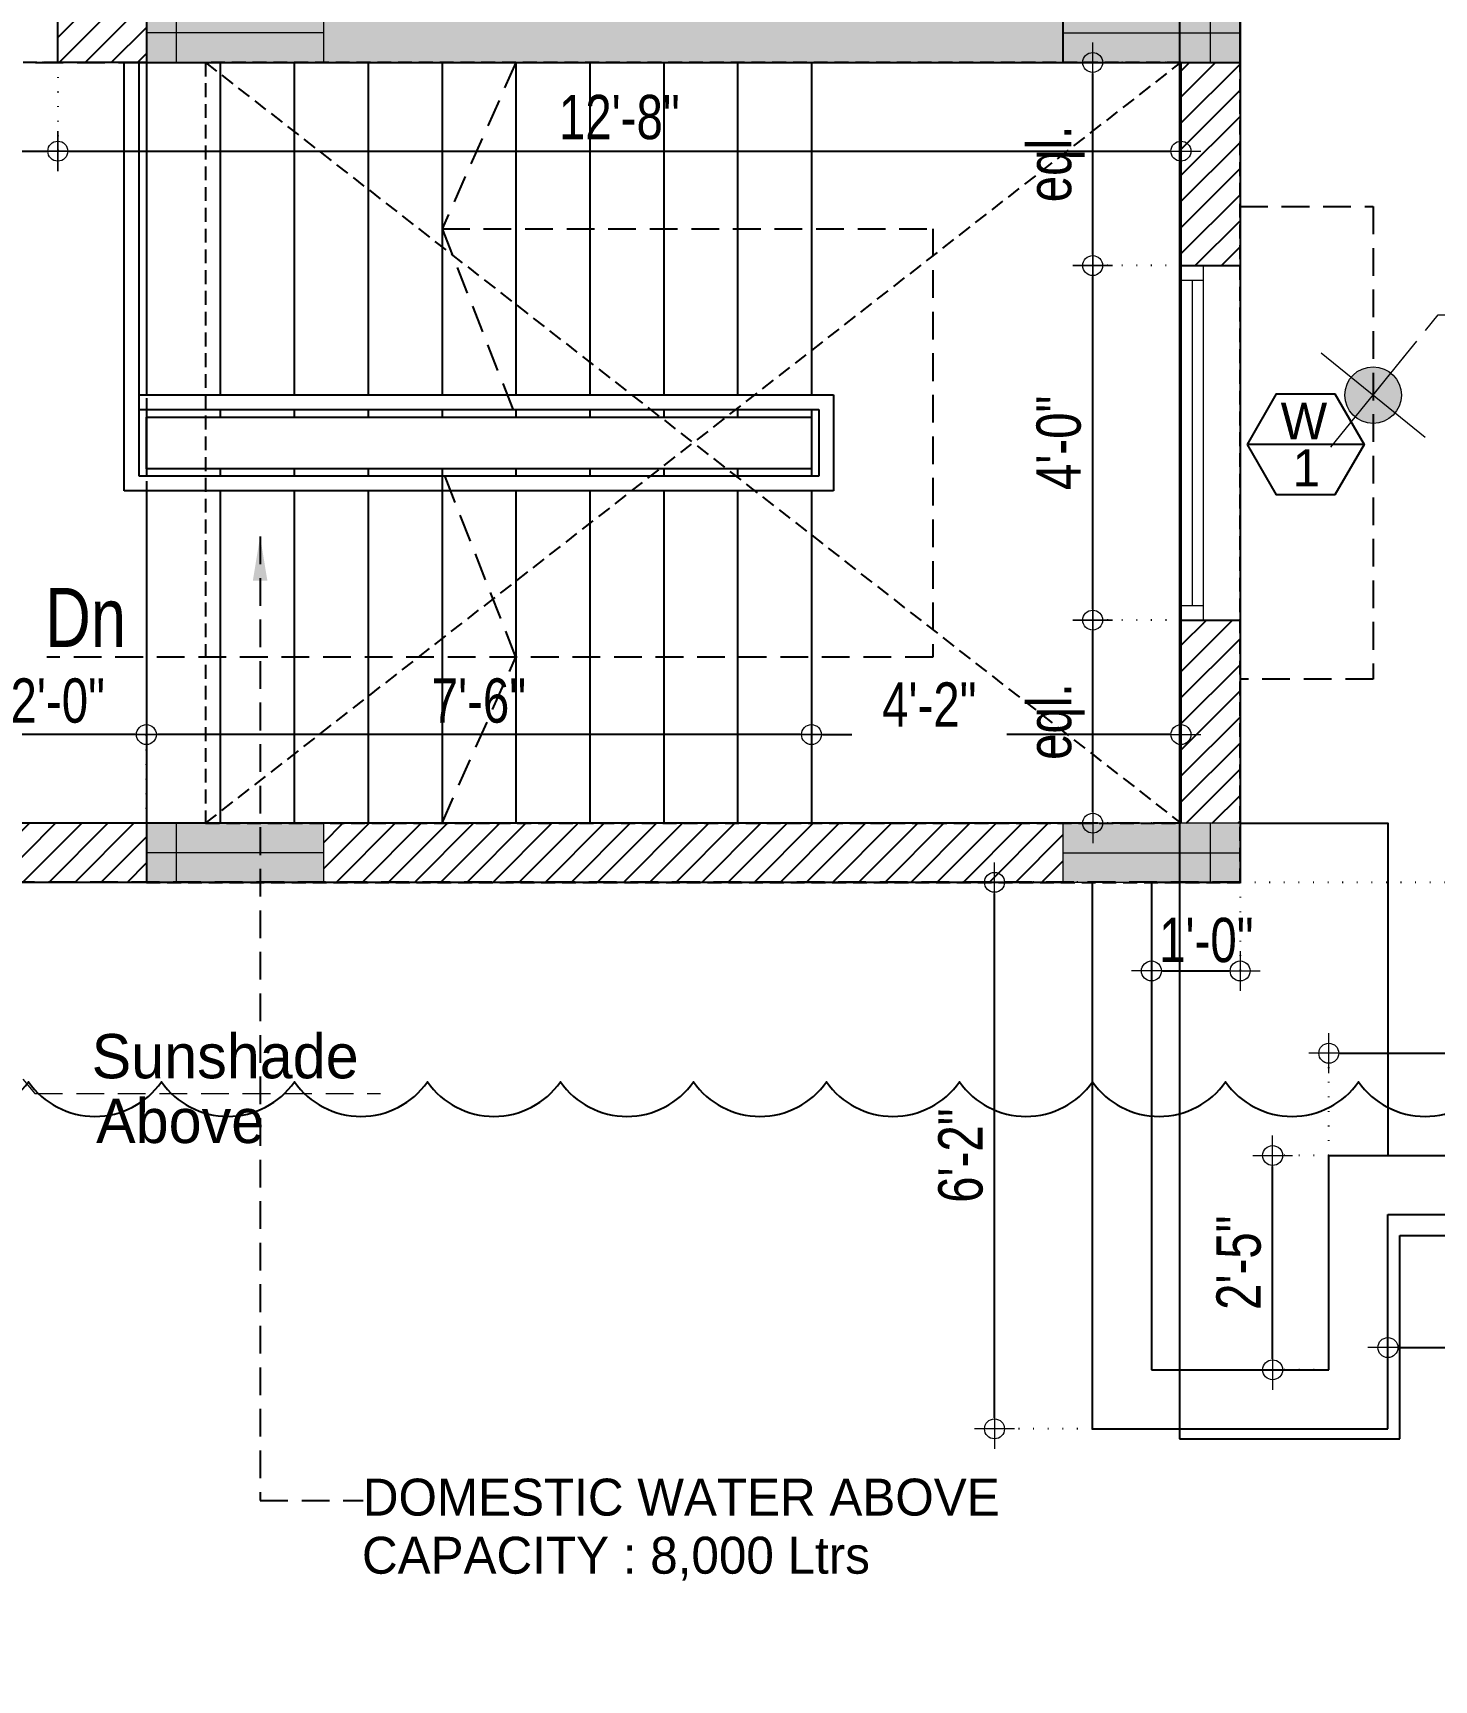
# Model space of a CAD drawing. Header units: inches. Extents: x 13 to 21264, y -72369 to -55.
# Drawn here: x 7118.3 to 7307.9, y -71373.6 to -71150.6 of the extents above; entities that cross this region are included whole.
import ezdxf

# ---------------------------------------------------------------- set-up
doc = ezdxf.new("R2010")
doc.units = ezdxf.units.IN
doc.header["$LTSCALE"] = 15
doc.header["$MEASUREMENT"] = 0
doc.header["$PDMODE"] = 34
for name, pattern in [('DASHED2', [0.375, 0.25, -0.125]), ('DOT2', [0.125, 0, -0.125]), ('HIDDEN', [0.375, 0.25, -0.125])]:
    doc.linetypes.add(name, pattern=pattern)
doc.layers.get('0').update_dxf_attribs({"linetype": 'CONTINUOUS', "lineweight": 13})
doc.layers.get('DEFPOINTS').update_dxf_attribs({"linetype": 'CONTINUOUS', "lineweight": 13})
for name, color, linetype, lineweight in [('AR-COL-TYP', 2, 'CONTINUOUS', 13), ('INNER DIM', 30, 'CONTINUOUS', 13), ('WIN', 152, 'CONTINUOUS', 13)]:
    doc.layers.add(name, color=color, linetype=linetype, lineweight=lineweight)
doc.layers.add('BOXTEXT', color=232, linetype='CONTINUOUS', true_color=0xbd005e)
doc.styles.add('My Style', font='', dxfattribs={"width": 0.8})
doc.styles.add('RD', font='', dxfattribs={"width": 0.8})
doc.styles.add('rob', font='')
doc.styles.add('RS', font='', dxfattribs={"width": 0.8})
doc.styles.get('My Style').set_extended_font_data('Century Gothic')
doc.styles.get('RD').set_extended_font_data('Century Gothic')
doc.styles.get('rob').set_extended_font_data('Century Gothic')
doc.styles.get('RS').set_extended_font_data('Century Gothic')
doc.dimstyles.new('SECTION DIM', dxfattribs={"dimscale": 0.6, "dimtxt": 9, "dimasz": 2, "dimexe": 0, "dimexo": 0, "dimgap": 1, "dimtad": 1, "dimzin": 3, "dimdsep": 46, "dimlunit": 4, "dimtxsty": 'RS', "dimblk1": 'CUT', "dimblk2": 'CUT', "dimsah": 1, "dimcen": 0, "dimclrd": 251, "dimclre": 21, "dimclrt": 4, "dimadec": 0, "dimazin": 0, "dimtfac": 1, "dimtix": 1, "dimtofl": 0, "dimtmove": 2, "dimatfit": 3, "dimfxl": 0, "dimtolj": 1, "dimtzin": 3, "dimarcsym": 0})
doc.dimstyles.new('Working Dim', dxfattribs={"dimtxt": 8, "dimasz": 1, "dimexe": 0.18, "dimexo": 0.0625, "dimgap": 2, "dimtad": 1, "dimdec": 1, "dimzin": 3, "dimdsep": 46, "dimlunit": 4, "dimtxsty": 'My Style', "dimblk": 'CUT', "dimcen": 0.09, "dimclrd": 250, "dimclre": 21, "dimclrt": 30, "dimadec": 0, "dimazin": 3, "dimtfac": 0.75, "dimtdec": 1, "dimtix": 1, "dimtofl": 0, "dimtmove": 0, "dimatfit": 3, "dimfxl": 1, "dimtolj": 1, "dimtzin": 0, "dimarcsym": 0})
doc.dimstyles.new('WORKING DIM-altura', dxfattribs={"dimscale": 0, "dimtxt": 6, "dimasz": 1.5, "dimexe": 0, "dimexo": 0, "dimgap": 2, "dimtad": 1, "dimzin": 3, "dimdsep": 46, "dimlunit": 4, "dimtxsty": 'RS', "dimblk1": 'CUT-15', "dimblk2": 'CUT-15', "dimsah": 1, "dimcen": 0, "dimclrd": 49, "dimclre": 109, "dimclrt": 41, "dimadec": 0, "dimazin": 0, "dimtfac": 0.75, "dimtix": 1, "dimtofl": 0, "dimtmove": 2, "dimatfit": 2, "dimldrblk": 'CUT-15', "dimfxl": 1, "dimtolj": 1, "dimtzin": 3, "dimlwd": -1, "dimlwe": -1, "dimarcsym": 0})
pattern_1 = [(45, (12408.4696, -1712.1522), (-1.76776695, 1.76776695), [])]

# ---------------------------------------------------------------- blocks, each defined once
blk = doc.blocks.new('*U21')
at = {"layer": 'WIN', "ltscale": 2}
for p, q in [((0, 0), (48, 0)), ((2, -5), (0, -5)), ((0, -5), (0, -8)), ((46, -5), (2, -5)), ((2, -8), (2, -5)), ((46, -6.5), (2, -6.5)), ((48, -5), (46, -5)), ((46, -5), (46, -8)), ((48, -8), (48, -5)), ((0, -8), (2, -8)), ((46, -8), (2, -8)), ((46, -8), (48, -8))]:
    blk.add_line(p, q, dxfattribs=at)
blk = doc.blocks.new('ty col')
at = {"layer": 'AR-COL-TYP'}
h = blk.add_hatch(color=250, dxfattribs=at)
h.dxf.hatch_style = 1
h.paths.add_polyline_path([(-4.02, -20), (3.98, -20), (3.98, 4), (-4.02, 4)])
at = {"layer": 'AR-COL-TYP', "color": 5}
for p, q in [((-0.02, 4, 0), (-0.02, -20, 0)), ((-4.02, -16, 0), (3.98, -16, 0))]:
    blk.add_line(p, q, dxfattribs=at)
at = {"layer": 'AR-COL-TYP', "elevation": 0}
blk.add_lwpolyline([(-4.02, -20), (3.98, -20), (3.98, 4), (-4.02, 4)], close=True, dxfattribs=at)
blk = doc.blocks.new('CUT-15')
h = blk.add_hatch(color=256)
h.dxf.hatch_style = 1
edge = h.paths.add_edge_path()
edge.add_arc((0, 0), 0.638, -180, 180)
for p, q in [((0, -1.509), (0, 1.509)), ((1.509, 0), (-1.509, 0))]:
    blk.add_line(p, q)
blk.add_circle((0, 0), 0.638)
blk = doc.blocks.new('CUT')
at = {"layer": 'INNER DIM', "color": 9}
blk.add_line((0, 1.8), (0, -1.8), dxfattribs=at)
at = {"layer": 'INNER DIM', "color": 8}
blk.add_line((-1.8, 0), (1.8, 0), dxfattribs=at)
at = {"layer": 'INNER DIM', "color": 9}
blk.add_circle((0, 0), 0.9, dxfattribs=at)
blk = doc.blocks.new('*D1207')
at = {"color": 21, "linetype": 'DOT2', "lineweight": -2, "transparency": 16777216}
for p, q in [((7223.61, -71234), (7223.61, -71245.63)), ((7273.61, -71234), (7273.61, -71245.63))]:
    blk.add_line(p, q, dxfattribs=at)
at = {"color": 0, "lineweight": -2, "transparency": 16777216}
for p, q in [((7225.11, -71245.63), (7229.07, -71245.63)), ((7272.11, -71245.63), (7250.05, -71245.63))]:
    blk.add_line(p, q, dxfattribs=at)
at = {"layer": 'DEFPOINTS', "color": 0, "transparency": 16777216}
for p in [(7223.61, -71234, -0.01), (7273.61, -71234, 0.01), (7273.61, -71245.63)]:
    blk.add_point(p, dxfattribs=at)
at = {"color": 0, "lineweight": -2, "transparency": 16777216, "xscale": 1.5, "yscale": 1.5, "zscale": 1.5, "rotation": 180}
blk.add_blockref('CUT', (7223.61, -71245.63), dxfattribs=at)
at = {"color": 0, "lineweight": -2, "transparency": 16777216, "xscale": 1.5, "yscale": 1.5, "zscale": 1.5}
blk.add_blockref('CUT', (7273.61, -71245.63), dxfattribs=at)
at = {"color": 0, "lineweight": -2, "transparency": 16777216, "insert": (7239.56, -71241.56), "char_height": 6, "attachment_point": 5, "style": 'RS'}
blk.add_mtext('\\A1;4\'-2"', dxfattribs=at)
blk = doc.blocks.new('*D1208')
at = {"color": 21, "linetype": 'DOT2', "lineweight": -2, "transparency": 16777216}
for p, q in [((7133.61, -71234), (7133.61, -71245.63)), ((7223.61, -71234), (7223.61, -71245.63))]:
    blk.add_line(p, q, dxfattribs=at)
at = {"color": 0, "lineweight": -2, "transparency": 16777216}
blk.add_line((7222.11, -71245.63), (7135.11, -71245.63), dxfattribs=at)
at = {"layer": 'DEFPOINTS', "color": 0, "transparency": 16777216}
for p in [(7133.61, -71234, -0.01), (7223.61, -71234, -0.01), (7133.61, -71245.63)]:
    blk.add_point(p, dxfattribs=at)
at = {"color": 0, "lineweight": -2, "transparency": 16777216, "xscale": 1.5, "yscale": 1.5, "zscale": 1.5, "rotation": 180}
blk.add_blockref('CUT', (7133.61, -71245.63), dxfattribs=at)
at = {"color": 0, "lineweight": -2, "transparency": 16777216, "xscale": 1.5, "yscale": 1.5, "zscale": 1.5}
blk.add_blockref('CUT', (7223.61, -71245.63), dxfattribs=at)
at = {"color": 0, "lineweight": -2, "transparency": 16777216, "insert": (7178.61, -71241.06), "char_height": 6, "attachment_point": 5, "style": 'RS'}
blk.add_mtext('\\A1;7\'-6"', dxfattribs=at)
blk = doc.blocks.new('*D1210')
at = {"color": 21, "linetype": 'DOT2', "lineweight": -2, "transparency": 16777216}
for p, q in [((7273.61, -71230.13), (7261.67, -71230.13)), ((7273.62, -71257.63), (7261.67, -71257.63))]:
    blk.add_line(p, q, dxfattribs=at)
at = {"color": 0, "lineweight": -2, "transparency": 16777216}
blk.add_line((7261.67, -71256.13), (7261.67, -71231.63), dxfattribs=at)
at = {"layer": 'DEFPOINTS', "color": 0, "transparency": 16777216}
for p in [(7261.67, -71230.13), (7273.61, -71230.13, 0.01), (7273.62, -71257.63, 0.01)]:
    blk.add_point(p, dxfattribs=at)
at = {"color": 0, "lineweight": -2, "transparency": 16777216, "xscale": 1.5, "yscale": 1.5, "zscale": 1.5}
for p, rotation in [((7261.67, -71230.13), 90), ((7261.67, -71257.63), 270)]:
    blk.add_blockref('CUT', p, dxfattribs=dict(at, rotation=rotation))
at = {"color": 0, "lineweight": -2, "transparency": 16777216, "insert": (7256.67, -71243.88), "char_height": 6, "attachment_point": 5, "rotation": 90, "style": 'RS'}
blk.add_mtext('\\A1;eql.', dxfattribs=at)
blk = doc.blocks.new('*D1211')
at = {"color": 21, "linetype": 'DOT2', "lineweight": -2, "transparency": 16777216}
for p, q in [((7273.61, -71154.63), (7261.67, -71154.63)), ((7273.61, -71182.13), (7261.67, -71182.13))]:
    blk.add_line(p, q, dxfattribs=at)
at = {"color": 0, "lineweight": -2, "transparency": 16777216}
blk.add_line((7261.67, -71180.63), (7261.67, -71156.13), dxfattribs=at)
at = {"layer": 'DEFPOINTS', "color": 0, "transparency": 16777216}
for p in [(7261.67, -71154.63), (7273.61, -71154.63, 0.01), (7273.61, -71182.13, 0.01)]:
    blk.add_point(p, dxfattribs=at)
at = {"color": 0, "lineweight": -2, "transparency": 16777216, "xscale": 1.5, "yscale": 1.5, "zscale": 1.5}
for p, rotation in [((7261.67, -71154.63), 90), ((7261.67, -71182.13), 270)]:
    blk.add_blockref('CUT', p, dxfattribs=dict(at, rotation=rotation))
at = {"color": 0, "lineweight": -2, "transparency": 16777216, "insert": (7256.67, -71168.38), "char_height": 6, "attachment_point": 5, "rotation": 90, "style": 'RS'}
blk.add_mtext('\\A1;eql.', dxfattribs=at)
blk = doc.blocks.new('*D1212')
at = {"color": 21, "linetype": 'DOT2', "lineweight": -2, "transparency": 16777216}
for p, q in [((7273.61, -71182.13), (7261.67, -71182.13)), ((7273.62, -71230.13), (7261.67, -71230.13))]:
    blk.add_line(p, q, dxfattribs=at)
at = {"color": 0, "lineweight": -2, "transparency": 16777216}
blk.add_line((7261.67, -71228.63), (7261.67, -71183.63), dxfattribs=at)
at = {"layer": 'DEFPOINTS', "color": 0, "transparency": 16777216}
for p in [(7261.67, -71182.13), (7273.61, -71182.13, 0.01), (7273.62, -71230.13, 0.01)]:
    blk.add_point(p, dxfattribs=at)
at = {"color": 0, "lineweight": -2, "transparency": 16777216, "xscale": 1.5, "yscale": 1.5, "zscale": 1.5}
for p, rotation in [((7261.67, -71182.13), 90), ((7261.67, -71230.13), 270)]:
    blk.add_blockref('CUT', p, dxfattribs=dict(at, rotation=rotation))
at = {"color": 0, "lineweight": -2, "transparency": 16777216, "insert": (7257.1, -71206.13), "char_height": 6, "attachment_point": 5, "rotation": 90, "style": 'RS'}
blk.add_mtext('\\A1;4\'-0"', dxfattribs=at)
blk = doc.blocks.new('*D1278')
at = {"color": 21, "linetype": 'DOT2', "lineweight": -2, "transparency": 16777216}
for p, q in [((7121.62, -71154.63), (7047.6, -71154.63)), ((7065.6, -71257.63), (7047.6, -71257.63))]:
    blk.add_line(p, q, dxfattribs=at)
at = {"color": 0, "lineweight": -2, "transparency": 16777216}
blk.add_line((7047.6, -71256.13), (7047.6, -71156.13), dxfattribs=at)
at = {"layer": 'DEFPOINTS', "color": 0, "transparency": 16777216}
for p in [(7047.6, -71154.63), (7121.62, -71154.63, 0.01), (7065.6, -71257.63, 0.01)]:
    blk.add_point(p, dxfattribs=at)
at = {"color": 0, "lineweight": -2, "transparency": 16777216, "xscale": 1.5, "yscale": 1.5, "zscale": 1.5}
for p, rotation in [((7047.6, -71154.63), 90), ((7047.6, -71257.63), 270)]:
    blk.add_blockref('CUT', p, dxfattribs=dict(at, rotation=rotation))
at = {"color": 0, "lineweight": -2, "transparency": 16777216, "insert": (7043.03, -71206.13), "char_height": 6, "attachment_point": 5, "rotation": 90, "style": 'RS'}
blk.add_mtext('\\A1;8\'-7"', dxfattribs=at)
blk = doc.blocks.new('*D1281')
at = {"color": 21, "linetype": 'DOT2', "lineweight": -2, "transparency": 16777216}
for p, q in [((7073.6, -71154.64), (7073.6, -71166.64)), ((7121.62, -71154.63), (7121.62, -71166.64))]:
    blk.add_line(p, q, dxfattribs=at)
at = {"color": 0, "lineweight": -2, "transparency": 16777216}
blk.add_line((7075.1, -71166.64), (7120.12, -71166.64), dxfattribs=at)
at = {"layer": 'DEFPOINTS', "color": 0, "transparency": 16777216}
for p in [(7073.6, -71154.64, 0.01), (7121.62, -71154.63, 0.01), (7121.62, -71166.64)]:
    blk.add_point(p, dxfattribs=at)
at = {"color": 0, "lineweight": -2, "transparency": 16777216, "xscale": 1.5, "yscale": 1.5, "zscale": 1.5, "rotation": 180}
blk.add_blockref('CUT', (7073.6, -71166.64), dxfattribs=at)
at = {"color": 0, "lineweight": -2, "transparency": 16777216, "xscale": 1.5, "yscale": 1.5, "zscale": 1.5}
blk.add_blockref('CUT', (7121.62, -71166.64), dxfattribs=at)
at = {"color": 0, "lineweight": -2, "transparency": 16777216, "insert": (7097.61, -71162.06), "char_height": 6, "attachment_point": 5, "style": 'RS'}
blk.add_mtext('\\A1;4\'-0"', dxfattribs=at)
blk = doc.blocks.new('*D1282')
at = {"color": 21, "linetype": 'DOT2', "lineweight": -2, "transparency": 16777216}
for p, q in [((7109.6, -71257.63), (7109.6, -71245.63)), ((7133.61, -71257.64), (7133.61, -71245.63))]:
    blk.add_line(p, q, dxfattribs=at)
at = {"color": 0, "lineweight": -2, "transparency": 16777216}
blk.add_line((7132.11, -71245.63), (7111.1, -71245.63), dxfattribs=at)
at = {"layer": 'DEFPOINTS', "color": 0, "transparency": 16777216}
for p in [(7109.6, -71245.63), (7109.6, -71257.63), (7133.61, -71257.64, 0.01)]:
    blk.add_point(p, dxfattribs=at)
at = {"color": 0, "lineweight": -2, "transparency": 16777216, "xscale": 1.5, "yscale": 1.5, "zscale": 1.5, "rotation": 180}
blk.add_blockref('CUT', (7109.6, -71245.63), dxfattribs=at)
at = {"color": 0, "lineweight": -2, "transparency": 16777216, "xscale": 1.5, "yscale": 1.5, "zscale": 1.5}
blk.add_blockref('CUT', (7133.61, -71245.63), dxfattribs=at)
at = {"color": 0, "lineweight": -2, "transparency": 16777216, "insert": (7121.61, -71241.06), "char_height": 6, "attachment_point": 5, "style": 'RS'}
blk.add_mtext('\\A1;2\'-0"', dxfattribs=at)
blk = doc.blocks.new('*D1283')
at = {"color": 21, "linetype": 'DOT2', "lineweight": -2, "transparency": 16777216}
for p, q in [((7121.62, -71154.63), (7121.62, -71166.64)), ((7273.61, -71154.64), (7273.61, -71166.64))]:
    blk.add_line(p, q, dxfattribs=at)
at = {"color": 0, "lineweight": -2, "transparency": 16777216}
blk.add_line((7123.12, -71166.64), (7272.11, -71166.64), dxfattribs=at)
at = {"layer": 'DEFPOINTS', "color": 0, "transparency": 16777216}
for p in [(7121.62, -71154.63, 0.01), (7273.61, -71154.64, 0.02), (7273.61, -71166.64)]:
    blk.add_point(p, dxfattribs=at)
at = {"color": 0, "lineweight": -2, "transparency": 16777216, "xscale": 1.5, "yscale": 1.5, "zscale": 1.5, "rotation": 180}
blk.add_blockref('CUT', (7121.62, -71166.64), dxfattribs=at)
at = {"color": 0, "lineweight": -2, "transparency": 16777216, "xscale": 1.5, "yscale": 1.5, "zscale": 1.5}
blk.add_blockref('CUT', (7273.61, -71166.64), dxfattribs=at)
at = {"color": 0, "lineweight": -2, "transparency": 16777216, "insert": (7197.61, -71162.06), "char_height": 6, "attachment_point": 5, "style": 'RS'}
blk.add_mtext('\\A1;12\'-8"', dxfattribs=at)
blk = doc.blocks.new('*D1311')
at = {"color": 21, "linetype": 'DOT2', "lineweight": -2, "transparency": 16777216}
for p, q in [((7269.62, -71265.63), (7269.62, -71277.63)), ((7281.62, -71265.63), (7281.62, -71277.63))]:
    blk.add_line(p, q, dxfattribs=at)
at = {"color": 0, "lineweight": -2, "transparency": 16777216}
blk.add_line((7271.12, -71277.63), (7280.12, -71277.63), dxfattribs=at)
at = {"layer": 'DEFPOINTS', "color": 0, "transparency": 16777216}
for p in [(7269.62, -71265.63, 0.01), (7281.62, -71265.63, 0.01), (7281.62, -71277.63)]:
    blk.add_point(p, dxfattribs=at)
at = {"color": 0, "lineweight": -2, "transparency": 16777216, "xscale": 1.5, "yscale": 1.5, "zscale": 1.5, "rotation": 180}
blk.add_blockref('CUT', (7269.62, -71277.63), dxfattribs=at)
at = {"color": 0, "lineweight": -2, "transparency": 16777216, "xscale": 1.5, "yscale": 1.5, "zscale": 1.5}
blk.add_blockref('CUT', (7281.62, -71277.63), dxfattribs=at)
at = {"color": 0, "lineweight": -2, "transparency": 16777216, "insert": (7277.05, -71273.48), "char_height": 6, "attachment_point": 5, "style": 'RS'}
blk.add_mtext('\\A1;1\'-0"', dxfattribs=at)
blk = doc.blocks.new('*D1312')
at = {"color": 21, "linetype": 'DOT2', "lineweight": -2, "transparency": 16777216}
for p, q in [((7293.62, -71302.62), (7293.62, -71288.77)), ((7497.63, -71302.62), (7497.63, -71288.77))]:
    blk.add_line(p, q, dxfattribs=at)
at = {"color": 0, "lineweight": -2, "transparency": 16777216}
blk.add_line((7295.12, -71288.77), (7496.13, -71288.77), dxfattribs=at)
at = {"layer": 'DEFPOINTS', "color": 0, "transparency": 16777216}
for p in [(7497.63, -71288.77), (7293.62, -71302.62, 0.01), (7497.63, -71302.62, 0.01)]:
    blk.add_point(p, dxfattribs=at)
at = {"color": 0, "lineweight": -2, "transparency": 16777216, "xscale": 1.5, "yscale": 1.5, "zscale": 1.5, "rotation": 180}
blk.add_blockref('CUT', (7293.62, -71288.77), dxfattribs=at)
at = {"color": 0, "lineweight": -2, "transparency": 16777216, "xscale": 1.5, "yscale": 1.5, "zscale": 1.5}
blk.add_blockref('CUT', (7497.63, -71288.77), dxfattribs=at)
at = {"color": 0, "lineweight": -2, "transparency": 16777216, "insert": (7395.62, -71284.2), "char_height": 6, "attachment_point": 5, "style": 'RS'}
blk.add_mtext('\\A1;17\'-0"', dxfattribs=at)
blk = doc.blocks.new('*D1313')
at = {"color": 21, "linetype": 'DOT2', "lineweight": -2, "transparency": 16777216}
for p, q in [((7293.62, -71302.62), (7286.02, -71302.62)), ((7293.62, -71331.63), (7286.02, -71331.63))]:
    blk.add_line(p, q, dxfattribs=at)
at = {"color": 0, "lineweight": -2, "transparency": 16777216}
blk.add_line((7286.02, -71330.13), (7286.02, -71304.12), dxfattribs=at)
at = {"layer": 'DEFPOINTS', "color": 0, "transparency": 16777216}
for p in [(7286.02, -71302.62), (7293.62, -71302.62), (7293.62, -71331.63, 0.01)]:
    blk.add_point(p, dxfattribs=at)
at = {"color": 0, "lineweight": -2, "transparency": 16777216, "xscale": 1.5, "yscale": 1.5, "zscale": 1.5}
for p, rotation in [((7286.02, -71302.62), 90), ((7286.02, -71331.63), 270)]:
    blk.add_blockref('CUT', p, dxfattribs=dict(at, rotation=rotation))
at = {"color": 0, "lineweight": -2, "transparency": 16777216, "insert": (7281.45, -71317.13), "char_height": 6, "attachment_point": 5, "rotation": 90, "style": 'RS'}
blk.add_mtext('\\A1;2\'-5"', dxfattribs=at)
blk = doc.blocks.new('*D1236')
at = {"color": 21, "linetype": 'DOT2', "lineweight": -2, "transparency": 16777216}
blk.add_line((7301.62, -71328.62), (7301.62, -71328.62), dxfattribs=at)
at = {"color": 0, "lineweight": -2, "transparency": 16777216}
blk.add_line((7303.12, -71328.62), (7488.12, -71328.62), dxfattribs=at)
at = {"layer": 'DEFPOINTS', "color": 0, "transparency": 16777216}
for p in [(7301.62, -71328.62, 0.01), (7489.62, -71328.62, 0.01), (7489.62, -71328.62)]:
    blk.add_point(p, dxfattribs=at)
at = {"color": 0, "lineweight": -2, "transparency": 16777216, "xscale": 1.5, "yscale": 1.5, "zscale": 1.5, "rotation": 180}
blk.add_blockref('CUT', (7301.62, -71328.62), dxfattribs=at)
at = {"color": 0, "lineweight": -2, "transparency": 16777216, "xscale": 1.5, "yscale": 1.5, "zscale": 1.5}
blk.add_blockref('CUT', (7489.62, -71328.62), dxfattribs=at)
at = {"color": 0, "lineweight": -2, "transparency": 16777216, "insert": (7395.62, -71324.05), "char_height": 6, "attachment_point": 5, "style": 'RS'}
blk.add_mtext('\\A1;15\'-8"', dxfattribs=at)
blk = doc.blocks.new('*D1237')
at = {"color": 21, "linetype": 'DOT2', "lineweight": -2, "transparency": 16777216}
for p, q in [((7261.62, -71265.63), (7248.38, -71265.63)), ((7261.62, -71339.63), (7248.38, -71339.63))]:
    blk.add_line(p, q, dxfattribs=at)
at = {"color": 0, "lineweight": -2, "transparency": 16777216}
blk.add_line((7248.38, -71338.13), (7248.38, -71267.13), dxfattribs=at)
at = {"layer": 'DEFPOINTS', "color": 0, "transparency": 16777216}
for p in [(7248.38, -71265.63), (7261.62, -71265.63, 0.02), (7261.62, -71339.63, 0.01)]:
    blk.add_point(p, dxfattribs=at)
at = {"color": 0, "lineweight": -2, "transparency": 16777216, "xscale": 1.5, "yscale": 1.5, "zscale": 1.5}
for p, rotation in [((7248.38, -71265.63), 90), ((7248.38, -71339.63), 270)]:
    blk.add_blockref('CUT', p, dxfattribs=dict(at, rotation=rotation))
at = {"color": 0, "lineweight": -2, "transparency": 16777216, "insert": (7243.81, -71302.63), "char_height": 6, "attachment_point": 5, "rotation": 90, "style": 'RS'}
blk.add_mtext('\\A1;6\'-2"', dxfattribs=at)
blk = doc.blocks.new('*D1248')
at = {"color": 8, "linetype": 'DOT2', "lineweight": -2, "transparency": 16777216}
for p, q in [((7281.61, -71146.63), (7539.62, -71146.63)), ((7281.62, -71265.63), (7539.62, -71265.63))]:
    blk.add_line(p, q, dxfattribs=at)
at = {"color": 0, "lineweight": -2, "transparency": 16777216}
blk.add_line((7539.62, -71148.13), (7539.62, -71264.13), dxfattribs=at)
at = {"layer": 'DEFPOINTS', "color": 0, "transparency": 16777216}
for p in [(7281.61, -71146.63, 0.01), (7281.62, -71265.63, 0.01), (7539.62, -71265.63)]:
    blk.add_point(p, dxfattribs=at)
at = {"color": 0, "lineweight": -2, "transparency": 16777216, "xscale": 1.5, "yscale": 1.5, "zscale": 1.5}
for p, rotation in [((7539.62, -71146.63), 90), ((7539.62, -71265.63), 270)]:
    blk.add_blockref('CUT', p, dxfattribs=dict(at, rotation=rotation))
at = {"color": 0, "lineweight": -2, "transparency": 16777216, "insert": (7534.45, -71206.13), "char_height": 7, "attachment_point": 5, "rotation": 90, "style": 'RS'}
blk.add_mtext('\\A1;9\'-11"', dxfattribs=at)
blk = doc.blocks.new('*D1249')
at = {"color": 8, "linetype": 'DOT2', "lineweight": -2, "transparency": 16777216}
for p, q in [((7281.62, -71265.63), (7539.62, -71265.63)), ((7497.63, -71302.62), (7539.62, -71302.62))]:
    blk.add_line(p, q, dxfattribs=at)
at = {"color": 0, "lineweight": -2, "transparency": 16777216}
blk.add_line((7539.62, -71267.13), (7539.62, -71301.12), dxfattribs=at)
at = {"layer": 'DEFPOINTS', "color": 0, "transparency": 16777216}
for p in [(7281.62, -71265.63, 0.01), (7497.63, -71302.62, 0.01), (7539.62, -71302.62)]:
    blk.add_point(p, dxfattribs=at)
at = {"color": 0, "lineweight": -2, "transparency": 16777216, "xscale": 1.5, "yscale": 1.5, "zscale": 1.5}
for p, rotation in [((7539.62, -71265.63), 90), ((7539.62, -71302.62), 270)]:
    blk.add_blockref('CUT', p, dxfattribs=dict(at, rotation=rotation))
at = {"color": 0, "lineweight": -2, "transparency": 16777216, "insert": (7534.45, -71284.13), "char_height": 7, "attachment_point": 5, "rotation": 90, "style": 'RS'}
blk.add_mtext('\\A1;3\'-1"', dxfattribs=at)
blk = doc.blocks.new('A$C143F6AB8')
at = {"layer": 'BOXTEXT'}
blk.add_line((15.78, 7.22), (0, 7.22), dxfattribs=at)
blk.add_lwpolyline([(0, 7.22), (3.95, 14.05), (11.84, 14.05), (15.78, 7.22), (11.84, 0.38), (3.95, 0.38)], close=True, dxfattribs=at)
at = {"layer": 'BOXTEXT', "style": 'rob'}
for s, p in [('W', (4.49, 7.89)), ('1', (6.11, 1.56))]:
    blk.add_text(s, height=5, dxfattribs=at).set_placement(p)

msp = doc.modelspace()

# ---------------------------------------------------------------- hatches: boundary and pattern name
at = {"lineweight": -2, "ltscale": 0.5}
h = msp.add_hatch(dxfattribs=at)
h.set_pattern_fill('AR-CONC', color=0, scale=0.3)
h.set_pattern_definition([(50, (14754.0964, -23624.0582), (2.15178055, -0.188256405), [0.225, -2.475]), (355, (14754.0964, -23624.0582), (-0.416254, 2.2565764), [0.18, -1.98]), (100.4514445, (14754.2757, -23624.074), (1.73552654, 2.06831997), [0.19122058, -2.10342634]), (46.1842, (14754.0964, -23623.4582), (3.20172399, -0.49655784), [0.3375, -3.7125]), (96.6356355, (14754.3632, -23623.4996), (2.80398584, 2.9223558), [0.28683103, -3.15514128]), (351.184164, (14754.0964, -23623.4582), (2.80398584, 2.9223558), [0.27, -2.97]), (21, (14754.3964, -23623.6082), (1.790721156, -1.20785667), [0.225, -2.475]), (326, (14754.3964, -23623.6082), (0.729946, 2.17545014), [0.18, -1.98]), (71.4514447, (14754.5456, -23623.7089), (2.52066713, 0.96759346), [0.19122057, -2.10342634]), (37.5, (14754.0964, -23624.0582), (0.036479566, 0.998681561), [0, -1.956, 0, -2.01, 0, -1.9875]), (7.5, (14754.0964, -23624.0582), (0.789208612, 1.183235136), [0, -1.146, 0, -1.911, 0, -0.7575]), (327.5, (14753.4274, -23624.0582), (1.601467309, -0.067664615), [0, -0.75, 0, -2.34, 0, -3.105]), (317.5, (14753.1274, -23624.0582), (1.74955851, 0.300314947), [0, -0.975, 0, -1.554, 0, -2.205])])
h.paths.add_polyline_path([(7177.622, -71042.635), (7177.622, -71050.634), (7153.618, -71050.634), (7153.618, -71050.635), (7257.616, -71050.634), (7257.616, -71146.634), (7133.618, -71146.634), (7133.618, -71154.635), (7257.614, -71154.634), (7257.614, -71146.634), (7265.616, -71146.634), (7265.616, -71042.635)])
at = {"lineweight": -2, "ltscale": 3}
h = msp.add_hatch(dxfattribs=at)
h.set_pattern_fill('ANSI31', color=0, scale=20)
h.set_pattern_definition(pattern_1)
h.paths.add_polyline_path([(7121.616, -71146.635), (7121.616, -71154.635), (7133.614, -71154.635), (7133.614, -71146.635)])
h = msp.add_hatch(dxfattribs=at)
h.set_pattern_fill('ANSI31', color=0, scale=20)
h.set_pattern_definition([(45, (4177.9648, -4983.263), (-1.76776695, 1.76776695), [])])
h.paths.add_polyline_path([(7281.614, -71154.634), (7273.614, -71154.634), (7273.614, -71182.134), (7281.614, -71182.134)])
h.paths.add_polyline_path([(7276.614, -71230.134), (7273.614, -71230.134), (7273.616, -71257.634), (7281.616, -71257.634), (7281.614, -71230.134)])
h = msp.add_hatch(dxfattribs=at)
h.set_pattern_fill('ANSI31', color=0, scale=20)
h.set_pattern_definition(pattern_1)
h.paths.add_polyline_path([(7257.616, -71257.635), (7157.616, -71257.635), (7157.616, -71265.634), (7257.616, -71265.634)])
h.paths.add_polyline_path([(7133.616, -71257.635), (7109.726, -71257.635), (7109.602, -71257.759), (7109.602, -71265.634), (7133.616, -71265.634)])

# ---------------------------------------------------------------- linework, layer by layer
at = {"color": 0, "lineweight": -2}
for p, q in [((7133.616, -71146.634, -0.001), (7133.616, -71154.634, -0.001)), ((7130.615, -71212.635, -0.038), (7130.615, -71154.635, 0.02)), ((7132.615, -71210.635, -0.039), (7132.615, -71154.635, 0.033)), ((7133.615, -71154.635, -0.012), (7133.615, -71199.635, -0.027)), ((7133.616, -71154.634, -0.001), (7281.614, -71154.634, -0.001)), ((7143.615, -71154.635, -0.012), (7143.615, -71199.635, -0.027)), ((7153.615, -71154.635, -0.012), (7153.615, -71199.635, -0.027)), ((7163.615, -71154.635, -0.012), (7163.615, -71199.635, -0.027)), ((7173.615, -71154.635, -0.012), (7173.615, -71199.635, -0.027)), ((7183.615, -71154.635, -0.012), (7183.615, -71199.635, -0.027)), ((7193.615, -71154.635, -0.012), (7193.615, -71199.635, -0.027)), ((7203.615, -71154.635, -0.012), (7203.615, -71199.635, -0.027)), ((7213.615, -71154.635, -0.012), (7213.615, -71199.635, -0.027)), ((7223.615, -71154.635, -0.012), (7223.615, -71199.635, -0.028)), ((7273.614, -71154.634, -0.003), (7273.614, -71182.134, -0.009)), ((7281.614, -71154.634, -0.003), (7281.614, -71182.134, -0.009)), ((7273.614, -71182.134, -0.017), (7281.614, -71182.134, -0.017)), ((7132.615, -71199.635, -0.027), (7226.615, -71199.635, -0.027)), ((7226.615, -71199.635, -0.027), (7226.615, -71212.635, -0.037)), ((7132.615, -71201.635, -0.027), (7224.615, -71201.635, -0.027)), ((7133.615, -71201.635, -0.027), (7133.615, -71210.635, -0.037)), ((7133.615, -71202.635, -0.027), (7223.615, -71202.635, -0.027)), ((7133.615, -71209.635, -0.012), (7133.615, -71202.635, -0.012)), ((7133.615, -71202.635, -0.012), (7223.615, -71202.635, -0.012)), ((7143.615, -71201.635, -0.027), (7143.615, -71202.635, -0.027)), ((7153.615, -71201.635, -0.027), (7153.615, -71202.635, -0.027)), ((7163.615, -71201.635, -0.027), (7163.615, -71202.635, -0.027)), ((7173.615, -71201.635, -0.027), (7173.615, -71202.635, -0.027)), ((7183.615, -71201.635, -0.027), (7183.615, -71202.635, -0.027)), ((7193.615, -71201.635, -0.027), (7193.615, -71202.635, -0.027)), ((7203.615, -71201.635, -0.027), (7203.615, -71202.635, -0.027)), ((7213.615, -71201.635, -0.027), (7213.615, -71202.635, -0.027)), ((7223.615, -71202.635, -0.012), (7223.615, -71209.635, -0.012)), ((7224.615, -71201.635, -0.027), (7224.615, -71210.635, -0.037)), ((7223.615, -71209.635, -0.037), (7133.615, -71209.635, -0.037)), ((7223.615, -71209.635, -0.012), (7133.615, -71209.635, -0.012)), ((7143.615, -71209.635, -0.037), (7143.615, -71210.635, -0.037)), ((7153.615, -71209.635, -0.037), (7153.615, -71210.635, -0.037)), ((7163.615, -71209.635, -0.037), (7163.615, -71210.635, -0.037)), ((7173.615, -71209.635, -0.037), (7173.615, -71257.635, -0.009)), ((7183.615, -71209.635, -0.037), (7183.615, -71210.635, -0.037)), ((7193.615, -71209.635, -0.037), (7193.615, -71210.635, -0.037)), ((7203.615, -71209.635, -0.037), (7203.615, -71210.635, -0.037)), ((7213.615, -71209.635, -0.037), (7213.615, -71210.635, -0.037)), ((7223.615, -71209.635, -0.037), (7223.615, -71210.635, -0.037)), ((7224.615, -71210.635, -0.037), (7132.615, -71210.635, -0.037)), ((7226.615, -71212.635, -0.037), (7130.615, -71212.635, -0.037)), ((7133.615, -71212.635, -0.036), (7133.616, -71257.635, -0.009)), ((7143.615, -71212.635, -0.037), (7143.615, -71257.635, -0.009)), ((7153.615, -71212.635, -0.037), (7153.615, -71257.635, -0.009)), ((7163.615, -71212.635, -0.037), (7163.615, -71257.635, -0.009)), ((7183.615, -71212.635, -0.037), (7183.615, -71257.635, -0.009)), ((7193.615, -71212.635, -0.037), (7193.615, -71257.635, -0.009)), ((7203.615, -71212.635, -0.037), (7203.615, -71257.635, -0.009)), ((7213.615, -71212.635, -0.037), (7213.615, -71257.635, -0.009)), ((7223.615, -71212.635, -0.037), (7223.615, -71257.635, -0.009)), ((7273.614, -71230.134, -0.009), (7273.614, -71257.634, -0.001)), ((7273.614, -71230.134, -0.017), (7281.614, -71230.134, -0.017)), ((7281.614, -71230.134, -0.009), (7281.616, -71257.634, -0.001)), ((7257.616, -71257.634, -0.001), (7109.602, -71257.634, -0.017)), ((7133.616, -71257.634, -0.009), (7133.616, -71265.634, -0.009)), ((7133.616, -71257.635, -0.009), (7133.616, -71265.634, -0.009)), ((7261.615, -71257.635, -0.017), (7141.615, -71257.635, -0.017)), ((7261.616, -71257.635, -0.017), (7141.616, -71257.635, -0.017)), ((7257.616, -71265.634, -0.001), (7109.602, -71265.634, -0.017))]:
    msp.add_line(p, q, dxfattribs=at)
at = {"color": 0, "lineweight": -2, "ltscale": 3}
for p, q in [((7281.615, -71146.634, -0.009), (7281.617, -71265.634, -0.009)), ((7261.617, -71265.634, -0.009), (7261.617, -71339.635, -0.009)), ((7281.617, -71265.634, -0.009), (7269.617, -71265.635, -0.009)), ((7269.617, -71265.635, -0.009), (7269.617, -71331.635, -0.009)), ((7293.617, -71331.635, -0.009), (7293.617, -71302.618, -0.009)), ((7293.617, -71302.618, -0.009), (7497.629, -71302.618, -0.009)), ((7301.617, -71339.635, -0.009), (7301.617, -71310.618, -0.009)), ((7301.617, -71310.618, -0.009), (7489.617, -71310.618, -0.009)), ((7269.617, -71331.635, -0.009), (7293.617, -71331.635, -0.009)), ((7261.617, -71339.635, -0.009), (7301.617, -71339.635, -0.009))]:
    msp.add_line(p, q, dxfattribs=at)
at = {"color": 0, "linetype": 'HIDDEN', "lineweight": -2}
msp.add_line((7223.615, -71201.635, -0.027), (7223.615, -71210.635, -0.037), dxfattribs=at)
at = {"color": 0, "lineweight": -2, "ltscale": 3}
msp.add_lwpolyline([(4943.194, -72094.491), (4943.194, -71345.76), (7064.498, -71345.76), (7064.498, -71008.659), (6807.215, -71008.659), (6807.215, -70939.717), (6654.7, -70939.717), (6654.7, -70580.336), (7472.95, -70580.336), (7472.95, -70936.992), (7273.404, -70936.992), (7273.404, -71006.061), (7273.404, -71340.974), (7303.229, -71340.974), (7303.229, -71313.444), (7488.636, -71313.444), (7488.636, -72103.233), (4942.843, -72103.233), (4942.843, -72093.122), (4942.843, -72090.418), (4943.213, -72090.418)], dxfattribs=at)
for points, elevation in [([(7257.615, -71050.634), (7257.617, -71154.634), (7273.615, -71154.634), (7273.616, -71257.634)], -0.009), ([(7121.616, -71154.634), (7121.616, -71146.634)], -0.001), ([(7133.614, -71154.635), (7121.616, -71154.634)], -0.003)]:
    msp.add_lwpolyline(points, dxfattribs=dict(at, elevation=elevation))
at = {"color": 0, "linetype": 'HIDDEN', "lineweight": -2, "elevation": -0.009}
for points in [[(7281.613, -71265.631), (7065.605, -71265.631), (7065.605, -71146.639), (7281.613, -71146.639)], [(7273.616, -71257.634), (7073.602, -71257.634), (7073.602, -71154.635), (7273.616, -71154.635)]]:
    msp.add_lwpolyline(points, close=True, dxfattribs=at)
at = {"color": 0, "linetype": 'HIDDEN', "lineweight": -2, "ltscale": 0.5, "elevation": -0.009}
for points in [[(7133.616, -71265.635), (7281.616, -71265.635), (7281.616, -71146.635), (7133.616, -71146.635)], [(7141.616, -71257.635), (7273.616, -71257.635), (7273.616, -71154.635), (7141.616, -71154.635)]]:
    msp.add_lwpolyline(points, close=True, dxfattribs=at)
at = {"color": 0, "lineweight": -2}
for points, elevation in [([(7281.614, -71154.634), (7281.614, -71146.634)], -0.003), ([(7130.615, -71201.635), (7130.615, -71199.635)], -0.027), ([(7281.616, -71257.634), (7301.621, -71257.634), (7301.621, -71302.618)], -0.001)]:
    msp.add_lwpolyline(points, dxfattribs=dict(at, elevation=elevation))
at = {"color": 0, "linetype": 'HIDDEN', "lineweight": -2, "ltscale": 0.5}
for points, elevation in [([(7121.616, -71154.634), (7073.602, -71154.635)], -0.003), ([(7141.616, -71257.635), (7273.612, -71154.634)], -0.017), ([(7141.616, -71154.635), (7273.616, -71257.634)], -0.009)]:
    msp.add_lwpolyline(points, dxfattribs=dict(at, elevation=elevation))
at = {"color": 0, "linetype": 'HIDDEN', "lineweight": -2}
for points, elevation in [([(7183.615, -71154.635), (7173.615, -71177.135), (7183.615, -71202.635)], -0.012), ([(7281.614, -71174.134), (7281.614, -71174.134), (7299.614, -71174.134), (7299.614, -71238.134), (7299.614, -71238.134), (7281.614, -71238.134)], -0.017), ([(7173.615, -71177.135), (7240.027, -71177.135), (7240.027, -71235.135), (7120.122, -71235.135)], -0.019), ([(7173.615, -71257.635), (7183.615, -71235.135), (7173.615, -71209.635)], -0.012)]:
    msp.add_lwpolyline(points, dxfattribs=dict(at, elevation=elevation))
at = {"color": 0, "lineweight": -2, "ltscale": 3}
msp.add_lwpolyline([(7009.645, -71292.636, 0.5205671), (7027.645, -71292.636, 0.5205671), (7045.645, -71292.636, 0.5205671), (7063.645, -71292.636, 0.5205671), (7081.645, -71292.636, 0.5205671), (7099.645, -71292.636, 0.5205671), (7117.645, -71292.636, 0.5205671), (7135.645, -71292.636, 0.5205671), (7153.645, -71292.636, 0.5205671), (7171.645, -71292.636, 0.5205671), (7189.645, -71292.636, 0.5205671), (7207.645, -71292.636, 0.5205671), (7225.645, -71292.636, 0.5205671), (7243.645, -71292.636, 0.5205671), (7261.645, -71292.636, 0.5205671), (7279.645, -71292.636, 0.5205671), (7297.645, -71292.636, 0.5205671), (7315.645, -71292.636, 0.5205671)], format="xyb", dxfattribs=at)

# ---------------------------------------------------------------- block references
at = {"color": 0, "linetype": 'ByBlock', "lineweight": -2}
for p, rotation in [((7153.619, -71150.658, -0.003), 270.0000000333466), ((7261.609, -71150.611, 0.005), 90.0000000333467), ((7153.621, -71261.658, -0.009), 270.0000000333466), ((7261.611, -71261.611, -0.001), 90.0000000333467)]:
    msp.add_blockref('ty col', p, dxfattribs=dict(at, rotation=rotation))
at = {"color": 0, "linetype": 'ByBlock', "lineweight": -2, "xscale": -1, "rotation": 270.0000019407474}
msp.add_blockref('*U21', (7281.614, -71230.134, -0.017), dxfattribs=at)
at = {"color": 0, "linetype": 'ByBlock', "lineweight": -2}
msp.add_blockref('A$C143F6AB8', (7282.612, -71213.567, -0.022), dxfattribs=at)

# ---------------------------------------------------------------- texts
at = {"color": 0, "lineweight": -2, "style": 'RD', "width": 0.8}
msp.add_text('Dn', height=8.0003, dxfattribs=at).set_placement((7119.914, -71233.765, -0.019))
at = {"color": 0, "lineweight": -2, "style": 'rob'}
for s, p in [('Sunshade', (7126.203, -71292.166, -0.047)), ('Above', (7126.806, -71300.925, -0.047))]:
    msp.add_text(s, height=6, dxfattribs=at).set_placement(p)
at = {"color": 0, "lineweight": -2, "ltscale": 3, "style": 'rob'}
for s, p in [('DOMESTIC WATER ABOVE', (7162.9, -71351.368, -5027975.24)), ('CAPACITY : 8,000 Ltrs', (7162.782, -71359.234, -0.03))]:
    msp.add_text(s, height=5, dxfattribs=at).set_placement(p)

# ---------------------------------------------------------------- dimensions: what is measured, and where the dimension line sits
at = {"color": 0, "lineweight": -2}
for base, p1, p2, override, picture, middle in [((7539.616, -71265.634, -0.009), (7281.615, -71146.634, 0.004), (7281.62, -71265.634, 0.004), {"dimscale": 1, "dimtxt": 7, "dimasz": 1.5, "dimclrd": 0, "dimclre": 8, "dimclrt": 0, "dimfxl": 2}, '*D1248', (7534.449, -71206.134, -0.009)), ((7047.601, -71154.634, -0.009), (7065.601, -71257.634, -0.004), (7121.616, -71154.634, -0.001), {"dimscale": 1, "dimtxt": 6, "dimasz": 1.5, "dimclrd": 0, "dimclrt": 0, "dimfxl": 2}, '*D1278', (7043.03, -71206.134, -0.009)), ((7261.669, -71182.134, -0.009), (7273.616, -71230.134, 0.004), (7273.614, -71182.134, -0.004), {"dimscale": 1, "dimtxt": 6, "dimasz": 1.5, "dimclrd": 0, "dimclrt": 0, "dimfxl": 2}, '*D1212', (7257.098, -71206.134, -0.009)), ((7248.382, -71265.634, -0.009), (7261.617, -71339.635, 0.004), (7261.617, -71265.634, 0.012), {"dimscale": 1, "dimtxt": 6, "dimasz": 1.5, "dimclrd": 0, "dimclrt": 0, "dimfxl": 2}, '*D1237', (7243.811, -71302.635, -0.009)), ((7539.616, -71302.618, -0.009), (7281.62, -71265.634, 0.004), (7497.629, -71302.618, 0.004), {"dimscale": 1, "dimtxt": 7, "dimasz": 1.5, "dimclrd": 0, "dimclre": 8, "dimclrt": 0, "dimfxl": 2}, '*D1249', (7534.449, -71284.126, -0.009)), ((7286.021, -71302.618, -0.009), (7293.616, -71331.635, 0.004), (7293.617, -71302.618, -0.009), {"dimscale": 1, "dimtxt": 6, "dimasz": 1.5, "dimclrd": 0, "dimclrt": 0, "dimfxl": 2}, '*D1313', (7281.449, -71317.126, -0.009))]:
    dim = msp.add_linear_dim(base=base, p1=p1, p2=p2, angle=90, dimstyle='SECTION DIM', override=override, dxfattribs=at)
    dim.commit()
    dim.dimension.update_dxf_attribs({"geometry": picture, "text_midpoint": middle})
for base, p1, p2, picture, middle in [((7261.667, -71154.634, -0.004), (7273.614, -71182.134, 0.01), (7273.612, -71154.634, 0.01), '*D1211', (7256.667, -71168.384, -0.004)), ((7261.669, -71230.134, -0.009), (7273.616, -71257.634, 0.004), (7273.614, -71230.134, 0.004), '*D1210', (7256.669, -71243.884, -0.009))]:
    dim = msp.add_linear_dim(base=base, p1=p1, p2=p2, angle=90, text='eql.', dimstyle='SECTION DIM', override={"dimscale": 1, "dimtxt": 6, "dimasz": 1.5, "dimclrd": 0, "dimclrt": 0, "dimfxl": 2}, dxfattribs=at)
    dim.commit()
    dim.dimension.update_dxf_attribs({"geometry": picture, "text_midpoint": middle})
for base, p1, p2, picture, middle in [((7121.616, -71166.635, -0.009), (7073.603, -71154.635, -0.004), (7121.616, -71154.634, -0.001), '*D1281', (7097.609, -71162.064, -0.009)), ((7273.614, -71166.635, -0.009), (7121.616, -71154.634, -0.001), (7273.614, -71154.635, 0.01), '*D1283', (7197.615, -71162.064, -0.009)), ((7133.614, -71245.634, -0.009), (7223.614, -71233.996, -0.024), (7133.614, -71233.999, -0.023), '*D1208', (7178.614, -71241.063, -0.009)), ((7109.601, -71245.634, -0.009), (7133.614, -71257.635, 0.004), (7109.601, -71257.634, -0.009), '*D1282', (7121.608, -71241.063, -0.009)), ((7497.629, -71288.774, -0.009), (7293.617, -71302.618, 0.004), (7497.629, -71302.618, 0.004), '*D1312', (7395.623, -71284.202, -0.009)), ((7489.616, -71328.618, -0.009), (7301.617, -71328.618, 0.004), (7489.616, -71328.618, 0.004), '*D1236', (7395.616, -71324.046, -0.009))]:
    dim = msp.add_linear_dim(base=base, p1=p1, p2=p2, dimstyle='SECTION DIM', override={"dimscale": 1, "dimtxt": 6, "dimasz": 1.5, "dimclrd": 0, "dimclrt": 0, "dimfxl": 2}, dxfattribs=at)
    dim.commit()
    dim.dimension.update_dxf_attribs({"geometry": picture, "text_midpoint": middle})
for base, p1, p2, picture, middle in [((7273.614, -71245.634, -0.009), (7223.614, -71233.996, -0.024), (7273.614, -71233.996, -0.004), '*D1207', (7239.56, -71241.559, -0.009)), ((7281.616, -71277.635, -0.009), (7269.617, -71265.635, 0.004), (7281.616, -71265.635, 0.004), '*D1311', (7277.053, -71273.484, -0.009))]:
    dim = msp.add_linear_dim(base=base, p1=p1, p2=p2, dimstyle='SECTION DIM', override={"dimscale": 1, "dimtxt": 6, "dimasz": 1.5, "dimclrd": 0, "dimclrt": 0, "dimfxl": 2}, dxfattribs=at)
    dim.commit()
    dim.dimension.update_dxf_attribs({"geometry": picture, "text_midpoint": middle, "dimtype": 160})

# ---------------------------------------------------------------- leaders
at = {"color": 0, "linetype": 'HIDDEN', "lineweight": -2}
for points in [[(7299.614, -71199.667, -0.017), (7308.413, -71188.815, -0.017), (7350.527, -71188.815, -0.017)], [(7109.701, -71283.634, -0.022), (7118.509, -71294.218, -0.022), (7165.292, -71294.218, -0.022)]]:
    msp.add_leader(points, dimstyle='WORKING DIM-altura', override={"dimscale": 1, "dimasz": 6, "dimtad": 0, "dimfxl": 0, "dimfxlon": 1, "dimarcsym": 2}, dxfattribs=at)
at = {"color": 0, "linetype": 'DASHED2', "lineweight": -2}
msp.add_leader([(7148.999, -71218.807, -0.009), (7148.999, -71349.318, -0.009), (7162.923, -71349.318, -0.009)], dimstyle='Working Dim', override={"dimasz": 6, "dimtad": 0, "dimclrd": 8}, dxfattribs=at)

doc.saveas('drawing.dxf')
